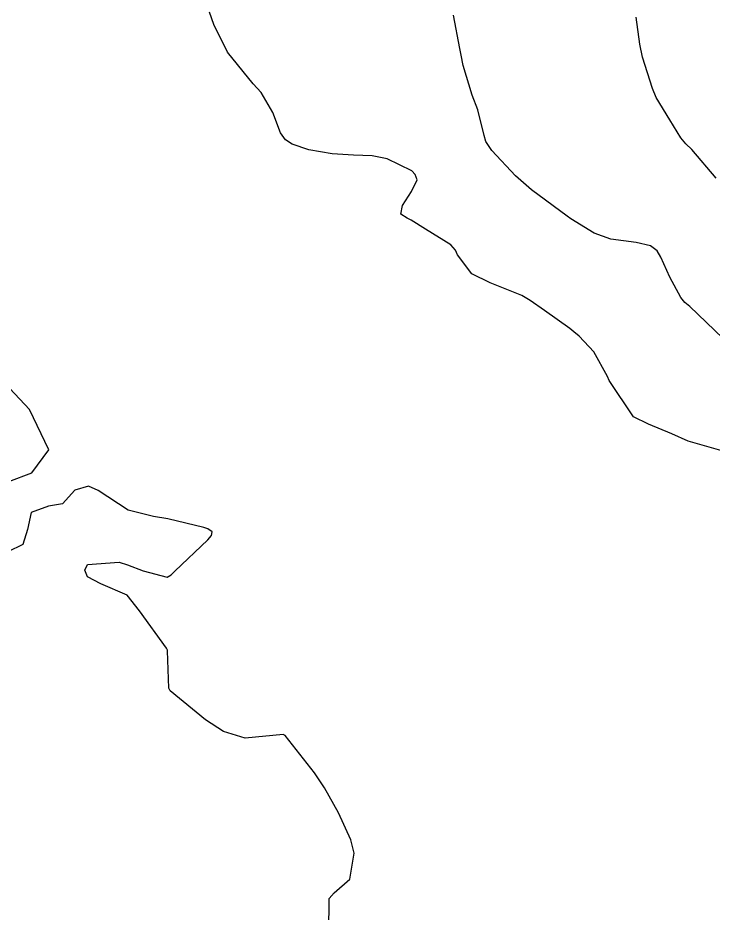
# Model space of a CAD drawing. Header units: metres. Extents: x 298520 to 308411, y 7433745 to 7450750.
# Drawn here: x 304935.63 to 304970.44, y 7438392.52 to 7438437.33 of the extents above; entities that cross this region are included whole.
import ezdxf

# ---------------------------------------------------------------- set-up
doc = ezdxf.new("R2010")
doc.units = ezdxf.units.M
doc.header["$LTSCALE"] = 10
doc.linetypes.add('DASHED', pattern=[0.75, 0.5, -0.25])
for name, color, linetype in [('Curvas de Nivel 1m', 11, 'Continuous'), ('Curvas de Nivel 5m', 15, 'Continuous'), ('Vias Secundárias', 230, 'DASHED')]:
    doc.layers.add(name, color=color, linetype=linetype)

msp = doc.modelspace()

# ---------------------------------------------------------------- linework, layer by layer
at = {"layer": 'Curvas de Nivel 1m', "flags": 128}
for points, elevation in [([(304970.919, 7438421.303), (304969.269, 7438422.883), (304969.029, 7438423.082), (304968.817, 7438423.327), (304968.269, 7438424.355), (304967.826, 7438425.342), (304967.636, 7438425.675), (304967.309, 7438425.925), (304966.591, 7438426.077), (304965.312, 7438426.245), (304964.484, 7438426.552), (304963.322, 7438427.269), (304963.131, 7438427.402), (304961.342, 7438428.722), (304960.542, 7438429.428), (304959.365, 7438430.685), (304959.064, 7438431.139), (304958.968, 7438431.446), (304958.664, 7438432.729), (304958.375, 7438433.455), (304957.927, 7438434.95), (304957.821, 7438435.464), (304957.748, 7438435.787), (304957.443, 7438437.47)], 706), ([(304970.596, 7438429.308), (304969.367, 7438430.736), (304969.067, 7438431.022), (304968.829, 7438431.328), (304968.269, 7438432.224), (304967.588, 7438433.347), (304967.4, 7438433.795), (304966.902, 7438435.355), (304966.777, 7438436.009), (304966.58, 7438437.359)], 707), ([(304935.167, 7438414.129), (304936.33, 7438414.56), (304937.183, 7438415.71), (304936.202, 7438417.72), (304935.219, 7438418.773)], 704), ([(304951.204, 7438391.537), (304951.209, 7438393.247), (304951.468, 7438393.535), (304952.246, 7438394.211), (304952.471, 7438395.525), (304952.297, 7438396.179), (304951.676, 7438397.533), (304950.982, 7438398.795), (304950.472, 7438399.545), (304949.011, 7438401.413), (304948.902, 7438401.452), (304947.01, 7438401.281), (304945.914, 7438401.601), (304945.022, 7438402.186), (304943.244, 7438403.637), (304943.177, 7438403.771), (304943.115, 7438405.639), (304943.11, 7438405.686), (304943.064, 7438405.787), (304941.713, 7438407.654), (304941.094, 7438408.428), (304939.771, 7438409.005), (304939.108, 7438409.356), (304938.979, 7438409.682), (304939.116, 7438409.967), (304940.705, 7438410.076), (304941.116, 7438409.958), (304941.898, 7438409.652), (304943.108, 7438409.339), (304943.298, 7438409.449), (304943.488, 7438409.634), (304945.129, 7438411.203), (304945.318, 7438411.421), (304945.347, 7438411.608), (304945.135, 7438411.757), (304944.935, 7438411.814), (304943.142, 7438412.25), (304942.417, 7438412.374), (304941.148, 7438412.681), (304939.647, 7438413.675), (304939.165, 7438413.895), (304938.475, 7438413.69), (304937.852, 7438413), (304937.151, 7438412.894), (304936.292, 7438412.573), (304936.109, 7438411.72), (304935.877, 7438410.97), (304935.122, 7438410.603)], 704)]:
    msp.add_lwpolyline(points, dxfattribs=dict(at, elevation=elevation))
at = {"layer": 'Curvas de Nivel 5m', "elevation": 705, "flags": 128}
msp.add_lwpolyline([(304970.825, 7438415.665), (304969.191, 7438416.14), (304968.374, 7438416.511), (304967.199, 7438416.985), (304966.46, 7438417.357), (304965.23, 7438419.172), (304965.146, 7438419.371), (304964.467, 7438420.604), (304963.729, 7438421.393), (304963.47, 7438421.612), (304963.257, 7438421.786), (304961.994, 7438422.685), (304961.271, 7438423.185), (304960.861, 7438423.424), (304959.282, 7438424.062), (304958.361, 7438424.522), (304957.645, 7438425.465), (304957.531, 7438425.692), (304957.308, 7438425.969), (304956.044, 7438426.754), (304955.32, 7438427.197), (304955.125, 7438427.297), (304954.799, 7438427.498), (304954.883, 7438427.943), (304955.34, 7438428.64), (304955.612, 7438429.224), (304955.518, 7438429.488), (304955.355, 7438429.666), (304954.123, 7438430.271), (304953.362, 7438430.416), (304952.429, 7438430.463), (304951.363, 7438430.52), (304950.19, 7438430.727), (304949.367, 7438431.004), (304949.034, 7438431.23), (304948.773, 7438431.569), (304948.394, 7438432.586), (304947.803, 7438433.584), (304947.399, 7438434.023), (304946.125, 7438435.603), (304945.437, 7438436.991), (304945.219, 7438437.612)], dxfattribs=at)
at = {"layer": 'Vias Secundárias'}
msp.add_lwpolyline([(304834.006, 7438787.238, 0.047593), (304832.192, 7438772.441, 0.041165), (304833.2, 7438754.27, 0.038801), (304836.576, 7438738.827, 0.04254), (304844.832, 7438718.028, -0.01117), (304851.648, 7438703.569, 0.021184), (304864.56, 7438677.545, -0.027139), (304877.672, 7438650.306, 0.011409), (304891.603, 7438618.875, -0.001085), (304908.073, 7438583.696, 0.008839), (304925.457, 7438548.015, -0.023301), (304939.293, 7438517.399, 0.01605), (304955.561, 7438479.964, 0.010867), (304968.985, 7438453.126, 0.067417), (304985.967, 7438429.346, -0.012668), (305009.058, 7438403.514, -0.000119), (305034.171, 7438373.932, -0.003079)], format="xyb", dxfattribs=at)

doc.saveas('drawing.dxf')
